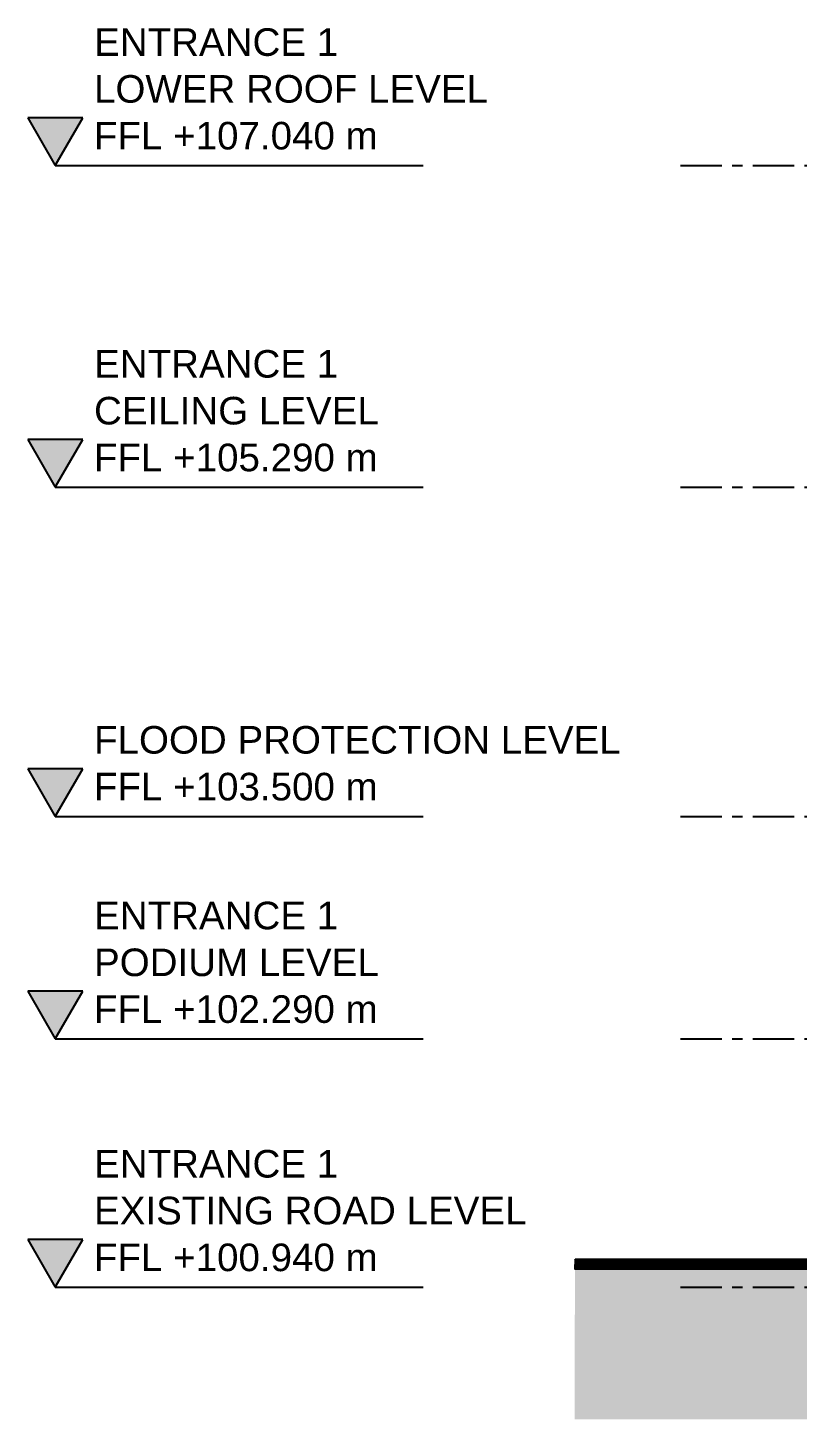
# Model space of a CAD drawing. Header units: millimetres. Extents: x 2519235 to 7246330, y 25937 to 201821.
# Drawn here: x 2615554 to 2619738, y 100222 to 107788 of the extents above; entities that cross this region are included whole.
import ezdxf

# ---------------------------------------------------------------- set-up
doc = ezdxf.new("R2010")
doc.units = ezdxf.units.MM
doc.set_wipeout_variables(frame=1)
doc.linetypes.add('TA_GL_000.90000', pattern=[2.475, 0.9, -0.225, 0.225, -0.225, 0.9])
for name, color, linetype in [('000 - 0_SYM_DWG_GRIDLINE_MAIN_COLOR_251', 7, 'Continuous'), ('000 - 0_SYM_DWG_LEVEL_MAIN_COLOR_2', 7, 'Continuous'), ('000 - 0_SYM_DWG_LEVEL_TEXT', 7, 'Continuous'), ('000 - CONCRETE_COL_CUT_COLOR_1', 7, 'Continuous'), ('000 - CONCRETE_COL_CUT_COLOR_3', 7, 'Continuous'), ('000 - CONCRETE_COL_HATCH_', 7, 'Continuous'), ('000 - CONCRETE_COL_WIPEOUT_', 7, 'Continuous')]:
    doc.layers.add(name, color=color, linetype=linetype)
doc.styles.add('Arial_1', font='arial.ttf', dxfattribs={"height": 250})
doc.styles.add('TA', font='', dxfattribs={"height": 4.5})
doc.styles.get('TA').set_extended_font_data('Cordia New')

# ---------------------------------------------------------------- blocks, each defined once
blk = doc.blocks.new('*U1052')
at = {"layer": '000 - CONCRETE_COL_HATCH_'}
h = blk.add_hatch(dxfattribs=at)
h.set_pattern_fill('EARTH', scale=0.5, angle=45)
h.set_pattern_definition([(45, (10806.957, -823579.242), (0, 4.49012806), [3.175, -3.175]), (45, (10806.115, -823578.4), (0, 4.49012806), [3.175, -3.175]), (45, (10805.2732, -823577.558), (0, 4.49012806), [3.175, -3.175]), (135, (10805.2732, -823576.997), (-4.49012806, 0), [3.175, -3.175]), (135, (10806.115, -823576.155), (-4.49012806, 0), [3.175, -3.175]), (135, (10806.957, -823575.313), (-4.49012806, 0), [3.175, -3.175])])
h.paths.add_polyline_path([(0, 0), (5403.5, 0), (5403.5, 568), (0, 568)])
blk = doc.blocks.new('*U1053')
at = {"layer": '000 - CONCRETE_COL_HATCH_'}
h = blk.add_hatch(dxfattribs=at)
h.set_pattern_fill('ANSI31', scale=0.25)
h.set_pattern_definition([(45, (248467.0733, -849906.8257), (-0.5612660076, 0.5612660076), [])])
h.paths.add_polyline_path([(0, 0), (-1, -50), (5401.5, -50), (5401.5, 0)])
at = {"layer": '000 - CONCRETE_COL_CUT_COLOR_1', "color": 7}
blk.add_lwpolyline([(0, 0), (-1, -50), (5401.5, -50), (5401.5, -50), (5401.5, -50), (5401.5, 0), (5401.5, 0), (5401.5, 0), (5401.5, 0), (5401.5, 0), (5401.5, 0), (5401.5, 0), (5401.5, 0), (5401.5, 0), (5401.5, 0), (5401.5, 0), (5401.5, 0), (5401.5, 0), (5401.5, 0), (5401.5, 0), (5401.5, 0), (5401.5, 0), (5401.5, 0), (5401.5, 0), (5401.5, 0), (5401.5, 0), (5401.5, 0), (5401.5, 0), (5401.5, 0), (5401.5, 0), (5401.5, 0), (5401.5, 0), (5401.5, 0), (5401.5, 0), (5401.5, 0), (5401.5, 0), (5401.5, 0), (5401.5, 0), (5401.5, 0), (5401.5, 0), (5401.5, 0), (5401.5, 0), (5401.5, 0), (5401.5, 0), (5401.5, 0), (5401.5, 0), (5401.5, 0), (5401.5, 0)], close=True, dxfattribs=at)
blk = doc.blocks.new('*U1055')
at = {"layer": '000 - CONCRETE_COL_HATCH_'}
h = blk.add_hatch(dxfattribs=at)
h.set_pattern_fill('EARTH', scale=0.5, angle=45)
h.set_pattern_definition([(45, (21605.9194, -826706.8257), (0, 4.49012806), [3.175, -3.175]), (45, (21605.0775, -826705.9838), (0, 4.49012806), [3.175, -3.175]), (45, (21604.2356, -826705.142), (0, 4.49012806), [3.175, -3.175]), (135, (21604.2356, -826704.5806), (-4.49012806, 0), [3.175, -3.175]), (135, (21605.0775, -826703.7387), (-4.49012806, 0), [3.175, -3.175]), (135, (21605.9194, -826702.8968), (-4.49012806, 0), [3.175, -3.175])])
h.paths.add_polyline_path([(0, 0), (10803, 0), (10803, 500), (0, 500)])
blk = doc.blocks.new('W-1-PP17-ENT1_REV02_20260415-155428_PP17_ENT1_EX_ELE1')
at = {"color": 7}
blk.add_blockref('*U1052', (-26175.1, 100222), dxfattribs=at)
at = {"color": 7, "xscale": 0.5, "yscale": 0.5, "zscale": 0.5}
blk.add_blockref('*U1055', (-26173.1, 100790), dxfattribs=at)
at = {"layer": '000 - CONCRETE_COL_CUT_COLOR_3', "color": 7}
blk.add_blockref('*U1053', (-26173.1, 101090), dxfattribs=at)
blk = doc.blocks.new('*U1062')
at = {"layer": '000 - 0_SYM_DWG_LEVEL_MAIN_COLOR_2'}
blk.add_hatch(color=7, dxfattribs=at).paths.add_polyline_path([(-577.01, 5.18), (-580, 0), (-582.99, 5.18)])
at = {"layer": '000 - 0_SYM_DWG_GRIDLINE_MAIN_COLOR_251', "color": 7}
blk.add_lwpolyline([(-580, 0), (-549, 0), (-544.5, 0), (-540, 0)], dxfattribs=at)
at = {"layer": '000 - 0_SYM_DWG_LEVEL_MAIN_COLOR_2', "color": 7, "lineweight": 25}
for p, q in [((-577.01, 5.18), (-582.99, 5.18)), ((-582.99, 5.18), (-580, 0)), ((-580, 0), (-577.01, 5.18))]:
    blk.add_line(p, q, dxfattribs=at)
at = {"layer": '000 - 0_SYM_DWG_LEVEL_TEXT', "color": 7, "style": 'Arial_1'}
for tag, p in [('LV_NAME_1', (-575.78, 11.92)), ('LV_NAME_2', (-575.79, 6.83)), ('LV_NAME_3', (-575.8, 1.74))]:
    blk.add_attdef(tag, p, '', height=3, dxfattribs=at)
blk = doc.blocks.new('*U1059')
at = {"layer": '000 - 0_SYM_DWG_LEVEL_MAIN_COLOR_2'}
blk.add_hatch(color=7, dxfattribs=at).paths.add_polyline_path([(-577.01, 5.18), (-580, 0), (-582.99, 5.18)])
at = {"layer": '000 - 0_SYM_DWG_GRIDLINE_MAIN_COLOR_251', "color": 7}
blk.add_lwpolyline([(-580, 0), (-549, 0), (-544.5, 0), (-540, 0)], dxfattribs=at)
at = {"layer": '000 - 0_SYM_DWG_LEVEL_MAIN_COLOR_2', "color": 7, "lineweight": 25}
for p, q in [((-577.01, 5.18), (-582.99, 5.18)), ((-582.99, 5.18), (-580, 0)), ((-580, 0), (-577.01, 5.18))]:
    blk.add_line(p, q, dxfattribs=at)
at = {"layer": '000 - 0_SYM_DWG_LEVEL_TEXT', "color": 7, "style": 'Arial_1'}
for tag, p in [('LV_NAME_1', (-575.78, 11.92)), ('LV_NAME_2', (-575.79, 6.83)), ('LV_NAME_3', (-575.8, 1.74))]:
    blk.add_attdef(tag, p, '', height=3, dxfattribs=at)
blk = doc.blocks.new('*U1068')
at = {"layer": '000 - 0_SYM_DWG_GRIDLINE_MAIN_COLOR_251', "color": 7, "linetype": 'ByBlock', "ltscale": 5}
blk.add_line((20, 0), (-878, 0), dxfattribs=at)
at = {"color": 7, "style": 'TA', "flags": 1}
blk.add_attdef('LOCATION', (6, -6), '', height=4.5, rotation=270, dxfattribs=at)
blk = doc.blocks.new('W-1-PP17-ENT1_REV02_20260415-160509_PP17_ENT1_ELE1_DIMS_1')
at = {"color": 7, "xscale": 50, "yscale": 50, "zscale": 50}
for name, p, values in [('*U1062', (0, 107040), {'LV_NAME_1': 'ENTRANCE 1', 'LV_NAME_2': 'LOWER ROOF LEVEL', 'LV_NAME_3': 'FFL +107.040 m'}), ('*U1062', (0, 105290), {'LV_NAME_1': 'ENTRANCE 1', 'LV_NAME_2': 'CEILING LEVEL', 'LV_NAME_3': 'FFL +105.290 m'}), ('*U1062', (0, 103500), {'LV_NAME_2': 'FLOOD PROTECTION LEVEL', 'LV_NAME_3': 'FFL +103.500 m'}), ('*U1062', (0, 102290), {'LV_NAME_1': 'ENTRANCE 1', 'LV_NAME_2': 'PODIUM LEVEL', 'LV_NAME_3': 'FFL +102.290 m'}), ('*U1059', (0, 100940), {'LV_NAME_1': 'ENTRANCE 1', 'LV_NAME_2': 'EXISTING ROAD LEVEL', 'LV_NAME_3': 'FFL +100.940 m'})]:
    blk.add_blockref(name, p, dxfattribs=at).add_auto_attribs(values)
at = {"layer": '000 - 0_SYM_DWG_GRIDLINE_MAIN_COLOR_251', "color": 7, "linetype": 'TA_GL_000.90000', "xscale": 50, "yscale": 50, "zscale": 50, "rotation": 180}
for p in [(-24600, 107040), (-24600, 105290), (-24600, 103500), (-24600, 102290), (-24600, 100940)]:
    blk.add_blockref('*U1068', p, dxfattribs=at)

msp = doc.modelspace()

# ---------------------------------------------------------------- block references
at = {"color": 7}
msp.add_blockref('W-1-PP17-ENT1_REV02_20260415-155428_PP17_ENT1_EX_ELE1', (2644703.703, 0), dxfattribs=at)

# ---------------------------------------------------------------- next in the draw order: block references
msp.add_blockref('W-1-PP17-ENT1_REV02_20260415-160509_PP17_ENT1_ELE1_DIMS_1', (2644703.703, 0), dxfattribs=at)

doc.saveas('drawing.dxf')
